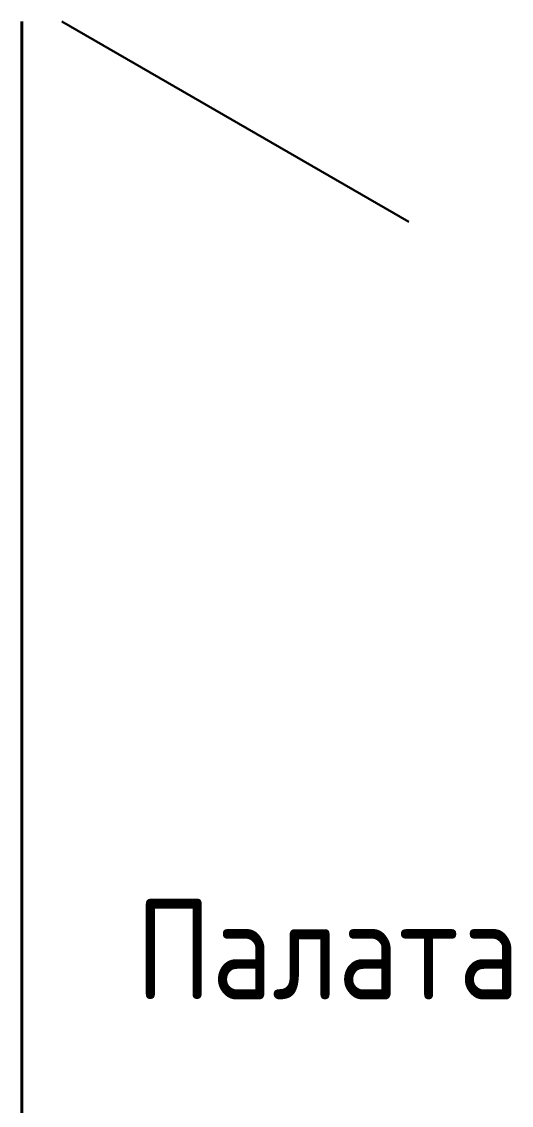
# Model space of a CAD drawing. Header units: millimetres. Extents: x -32954 to 151739, y -65671 to 56243.
# Drawn here: x -18852 to -17630, y -32860 to -30154 of the extents above; entities that cross this region are included whole.
import ezdxf

# ---------------------------------------------------------------- set-up
doc = ezdxf.new("R2010")
doc.units = ezdxf.units.MM
for name, color, linetype, lineweight in [('Двери', 7, 'Continuous', 18), ('Марки помещений', 7, 'Continuous', 18), ('Панель', 7, 'Continuous', 30), ('Стены разрез', 7, 'Continuous', 40)]:
    doc.layers.add(name, color=color, linetype=linetype, lineweight=lineweight)
doc.styles.add('GOST Common', font='GOST_Common.ttf', dxfattribs={"width": 0.9, "height": 250})

# ---------------------------------------------------------------- blocks, each defined once
blk = doc.blocks.new('AC_Дверь_Однопольная_ДеревяннаяНаружная_ГОСТ24698-81 - 960х2080h ГЛ-654744-В_АР_ПЭ_02 Этаж')
at = {"layer": 'Панель'}
blk.add_line((500, 62.5), (-366, 562.5), dxfattribs=at)

msp = doc.modelspace()

# ---------------------------------------------------------------- linework, layer by layer
at = {"layer": 'Стены разрез'}
msp.add_line((-18852, -34789.4), (-18852, -30154.4), dxfattribs=at)

# ---------------------------------------------------------------- block references
at = {"layer": 'Двери', "rotation": 180}
msp.add_blockref('AC_Дверь_Однопольная_ДеревяннаяНаружная_ГОСТ24698-81 - 960х2080h ГЛ-654744-В_АР_ПЭ_02 Этаж', (-18252, -30091.9), dxfattribs=at)

# ---------------------------------------------------------------- texts
at = {"layer": 'Марки помещений', "lineweight": 9, "insert": (-18567.5, -32345.8), "char_height": 250, "width": 1305.949, "attachment_point": 1, "style": 'GOST Common'}
msp.add_mtext('Палата', dxfattribs=at)

doc.saveas('drawing.dxf')
